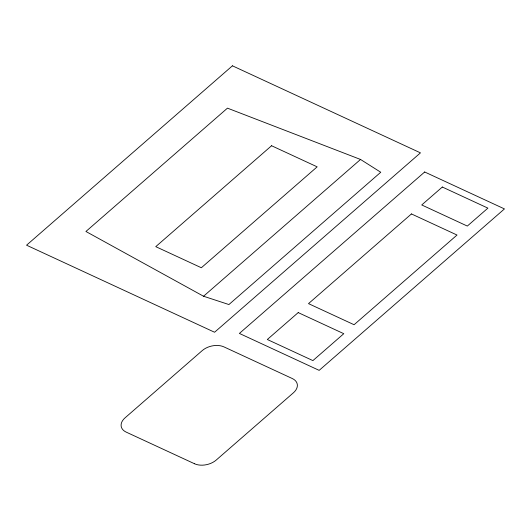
<?xml version="1.0" encoding="UTF-8"?>
<svg xmlns="http://www.w3.org/2000/svg" width="531" height="531" viewBox="0 0 531 531"><rect width="100%" height="100%" fill="white"/><g stroke="black" fill="none" stroke-linecap="round" stroke-linejoin="round"><path stroke-width="0.8" d="M203.546 296.238L360.536 159.459L380.754 172.25L228.914 304.548L203.546 296.238L85.922 231.483L227.467 108.151L360.536 159.459M194.519 463.749L126.152 432.095A15.598 10.029 -13.4 0 1 125.05 417.851L202.258 350.579A15.598 10.029 -13.4 0 1 223.943 346.889L292.315 378.543A15.605 10.029 -13.4 0 1 293.424 392.787L216.217 460.058A15.605 10.029 -13.4 0 1 194.525 463.755M232.432 65.811L26.55 245.196L214.57 332.247L420.459 152.862L232.432 65.811M271.573 145.74L155.762 246.649L201.349 267.75L317.16 166.847L271.573 145.74M424.681 171.984L239.388 333.435L319.158 370.366L504.45 208.915L424.681 171.984M298.21 312.593L267.325 339.501L312.905 360.602L343.789 333.694L298.21 312.593M411.445 213.933L308.504 303.626L354.084 324.726L457.025 235.034L411.445 213.933M442.323 187.025L421.74 204.959L467.32 226.067L487.903 208.125L442.323 187.025"/></g></svg>
